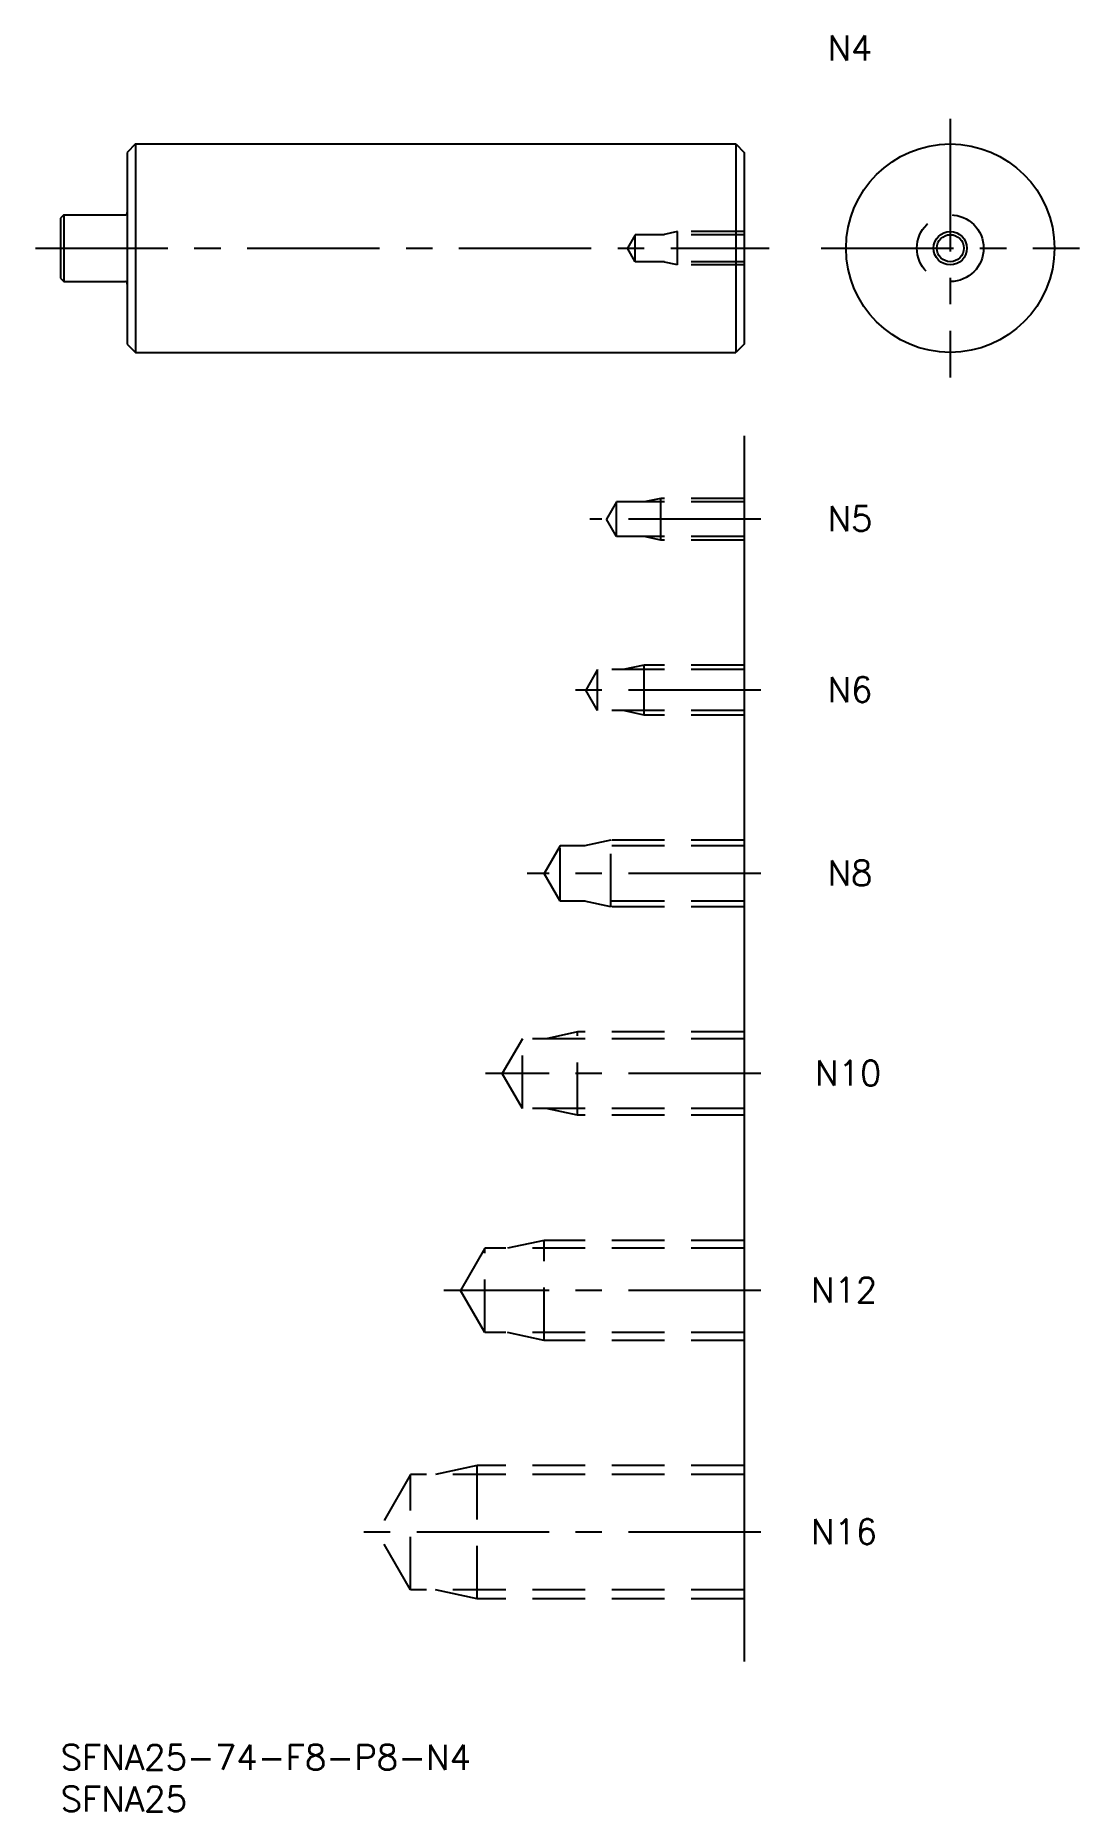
# Model space of a CAD drawing. Extents: x -3 to 122, y -8 to 205.
import ezdxf

# ---------------------------------------------------------------- set-up
doc = ezdxf.new("R2010")
doc.units = 0
doc.header["$LTSCALE"] = 0.5
doc.linetypes.add('CENTER', pattern=[50.8, 31.75, -6.35, 6.35, -6.35])
doc.linetypes.add('DASHED', pattern=[19.05, 12.7, -6.35])
for name, color, linetype in [('MSM_CENTER', 1, 'CENTER'), ('MSM_CONTINUOUS', 7, 'CONTINUOUS'), ('MSM_DASHED', 4, 'DASHED'), ('MSM_NARROW', 5, 'CONTINUOUS'), ('MSM_PART_NUMBER', 7, 'CONTINUOUS')]:
    doc.layers.add(name, color=color, linetype=linetype)
doc.styles.get("Standard").update_dxf_attribs({"font": 'txt.shx', "height": 3, "bigfont": 'bigfont.shx'})

# ---------------------------------------------------------------- blocks, each defined once
blk = doc.blocks.new('*U5')
at = {"layer": 'MSM_PART_NUMBER'}
blk.add_text('SFNA25-74-F8-P8-N4', height=3, dxfattribs=at).set_placement((0, -3))
blk = doc.blocks.new('*U6')
at = {"layer": 'MSM_PART_NUMBER'}
blk.add_text('SFNA25', height=3, dxfattribs=at).set_placement((0, -8))
blk = doc.blocks.new('*U7')
at = {"layer": 'MSM_PART_NUMBER'}
blk.add_text('N16', height=3, dxfattribs=at).set_placement((90, 24.06))
blk = doc.blocks.new('*U8')
at = {"layer": 'MSM_PART_NUMBER'}
blk.add_text('N12', height=3, dxfattribs=at).set_placement((90, 53.06))
blk = doc.blocks.new('*U9')
at = {"layer": 'MSM_PART_NUMBER'}
blk.add_text('N10', height=3, dxfattribs=at).set_placement((90.5, 79.06))
blk = doc.blocks.new('*U10')
at = {"layer": 'MSM_PART_NUMBER'}
blk.add_text('N8', height=3, dxfattribs=at).set_placement((92, 103.06))
blk = doc.blocks.new('*U11')
at = {"layer": 'MSM_PART_NUMBER'}
blk.add_text('N6', height=3, dxfattribs=at).set_placement((92, 125.06))
blk = doc.blocks.new('*U12')
at = {"layer": 'MSM_PART_NUMBER'}
blk.add_text('N5', height=3, dxfattribs=at).set_placement((92, 145.56))
blk = doc.blocks.new('*U13')
at = {"layer": 'MSM_PART_NUMBER'}
blk.add_text('N4', height=3, dxfattribs=at).set_placement((92, 202.01))

msp = doc.modelspace()

# ---------------------------------------------------------------- linework, layer by layer
at = {"layer": 'MSM_CENTER'}
for p, q in [((106.74, 195), (106.74, 164)), ((-3, 179.5), (85, 179.5)), ((91.24, 179.5), (122.24, 179.5)), ((84, 147), (63.5, 147)), ((84, 126.5), (61, 126.5)), ((84, 104.5), (56, 104.5)), ((84, 80.5), (51, 80.5)), ((84, 54.5), (46, 54.5)), ((84, 25.5), (36, 25.5))]:
    msp.add_line(p, q, dxfattribs=at)
at = {"layer": 'MSM_CONTINUOUS'}
for p, q in [((9, 192), (8, 191)), ((9, 192), (9, 167)), ((9, 192), (81, 192)), ((81, 192), (81, 167)), ((81, 192), (82, 191)), ((8, 191), (8, 168)), ((82, 191), (82, 168)), ((0.4, 183.5), (0, 183.1)), ((0.4, 183.5), (0.4, 175.5)), ((0.4, 183.5), (7.7, 183.5)), ((0, 183.1), (0, 175.9)), ((0, 175.9), (0.4, 175.5)), ((0.4, 175.5), (7.7, 175.5)), ((8, 168), (9, 167)), ((9, 167), (81, 167)), ((82, 168), (81, 167)), ((82, 157), (82, 10))]:
    msp.add_line(p, q, dxfattribs=at)
for radius in [12.5, 1.62]:
    msp.add_circle((106.74, 179.5), radius, dxfattribs=at)
for centre, start, end in [((7.7, 183.8), 270, 0), ((7.7, 175.2), 0, 90)]:
    msp.add_arc(centre, 0.3, start, end, dxfattribs=at)
at = {"layer": 'MSM_DASHED'}
for p, q in [((68.94, 181.12), (68, 179.5)), ((82, 181.12), (68.94, 181.12)), ((68.94, 177.88), (68.94, 181.12)), ((74, 181.5), (72.25, 181.12)), ((82, 181.5), (74, 181.5)), ((74, 177.5), (74, 181.5)), ((68.94, 177.88), (68, 179.5)), ((82, 177.88), (68.94, 177.88)), ((74, 177.5), (72.25, 177.88)), ((82, 177.5), (74, 177.5)), ((72, 149.5), (70, 149.07)), ((82, 149.5), (72, 149.5)), ((72, 144.5), (72, 149.5)), ((66.69, 149.07), (65.5, 147)), ((66.69, 144.93), (65.5, 147)), ((82, 149.07), (66.69, 149.07)), ((66.69, 144.93), (66.69, 149.07)), ((82, 144.93), (66.69, 144.93)), ((72, 144.5), (70, 144.93)), ((82, 144.5), (72, 144.5)), ((64.42, 128.96), (63, 126.5)), ((82, 128.96), (64.42, 128.96)), ((64.42, 124.04), (64.42, 128.96)), ((70, 129.5), (67.5, 128.96)), ((82, 129.5), (70, 129.5)), ((70, 123.5), (70, 129.5)), ((64.42, 124.04), (63, 126.5)), ((82, 124.04), (64.42, 124.04)), ((70, 123.5), (67.5, 124.04)), ((82, 123.5), (70, 123.5)), ((59.92, 107.82), (58, 104.5)), ((59.92, 101.18), (59.92, 107.82)), ((82, 107.82), (59.92, 107.82)), ((66, 108.5), (62.87, 107.82)), ((66, 100.5), (66, 108.5)), ((82, 108.5), (66, 108.5)), ((59.92, 101.18), (58, 104.5)), ((82, 101.18), (59.92, 101.18)), ((66, 100.5), (62.87, 101.18)), ((82, 100.5), (66, 100.5)), ((62, 85.5), (58.25, 84.69)), ((62, 75.5), (62, 85.5)), ((82, 85.5), (62, 85.5)), ((55.42, 84.69), (53, 80.5)), ((55.42, 76.31), (55.42, 84.69)), ((82, 84.69), (55.42, 84.69)), ((55.42, 76.31), (53, 80.5)), ((82, 76.31), (55.42, 76.31)), ((62, 75.5), (58.25, 76.31)), ((82, 75.5), (62, 75.5)), ((58, 60.5), (53.62, 59.55)), ((58, 48.5), (58, 60.5)), ((82, 60.5), (58, 60.5)), ((50.92, 59.55), (48, 54.5)), ((50.92, 49.45), (50.92, 59.55)), ((82, 59.55), (50.92, 59.55)), ((50.92, 49.45), (48, 54.5)), ((82, 49.45), (50.92, 49.45)), ((58, 48.5), (53.62, 49.45)), ((82, 48.5), (58, 48.5)), ((41.99, 32.42), (38, 25.5)), ((41.99, 18.58), (41.99, 32.42)), ((82, 32.42), (41.99, 32.42)), ((50, 33.5), (45, 32.42)), ((50, 17.5), (50, 33.5)), ((82, 33.5), (50, 33.5)), ((41.99, 18.58), (38, 25.5)), ((82, 18.58), (41.99, 18.58)), ((50, 17.5), (45, 18.58)), ((82, 17.5), (50, 17.5))]:
    msp.add_line(p, q, dxfattribs=at)
msp.add_circle((106.74, 179.5), 4, dxfattribs=at)
at = {"layer": 'MSM_NARROW'}
msp.add_circle((106.74, 179.5), 2, dxfattribs=at)

# ---------------------------------------------------------------- block references
at = {"layer": 'MSM_CONTINUOUS'}
for name in ['*U13', '*U12', '*U11', '*U10', '*U9', '*U8', '*U7', '*U5', '*U6']:
    msp.add_blockref(name, (0, 0), dxfattribs=at)

doc.saveas('drawing.dxf')
